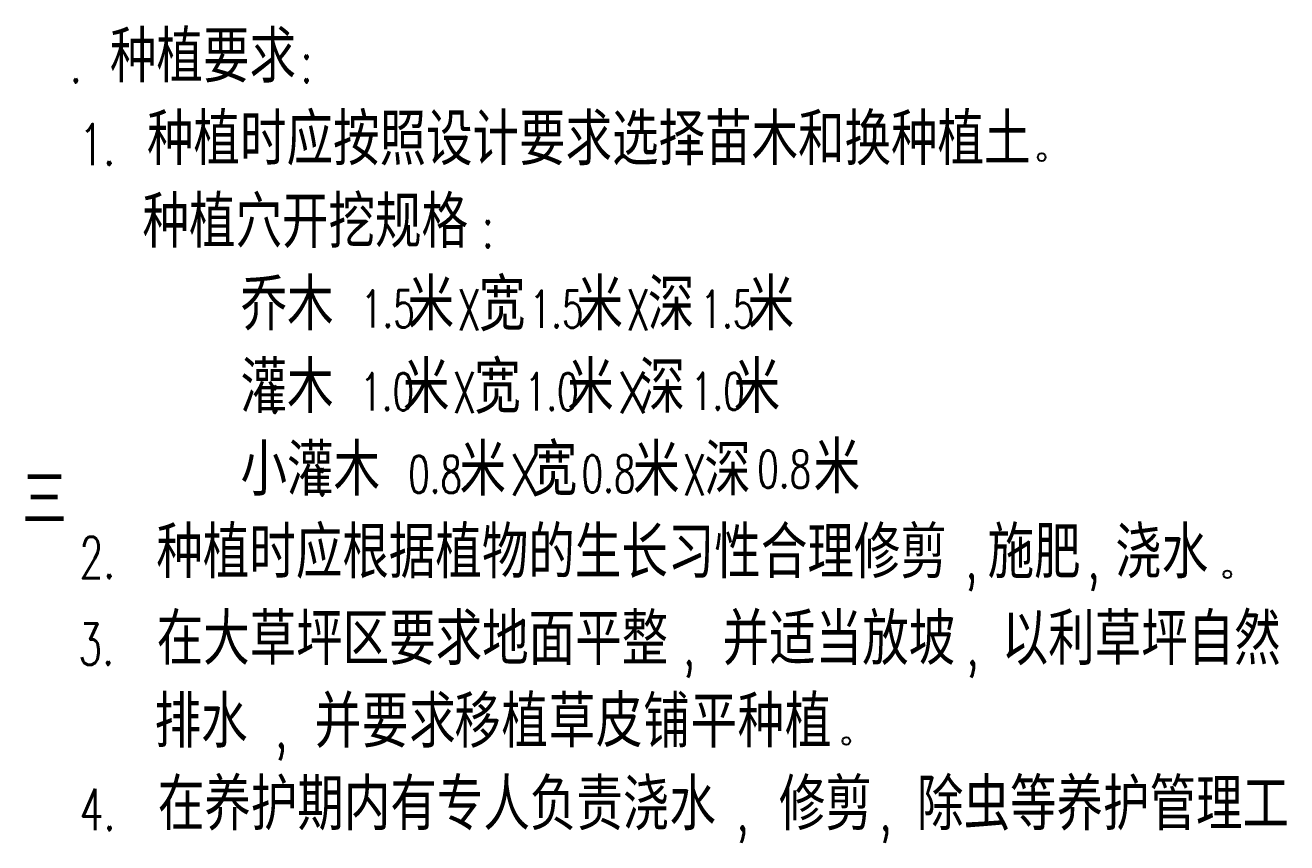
# Model space of a CAD drawing. Extents: x 1035948 to 1665131, y -158296 to 142149.
# Drawn here: x 1549065 to 1616563, y 3347 to 47115 of the extents above; entities that cross this region are included whole.
import ezdxf

# ---------------------------------------------------------------- set-up
doc = ezdxf.new("R2010")
doc.units = 0
doc.header["$LTSCALE"] = 200
doc.header["$MEASUREMENT"] = 0
doc.layers.add('PUB_TEXT', color=7, linetype='CONTINUOUS')
doc.styles.add('_FS64F', font='txt', dxfattribs={"width": 0.9, "bigfont": 'FS64F'})
doc.styles.add('_HZTXT', font='txt.shx', dxfattribs={"width": 0.8, "bigfont": 'hztxt.shx'})
doc.styles.add('_TXT', font='SIMPLEX.shx', dxfattribs={"width": 0.6})

msp = doc.modelspace()

# ---------------------------------------------------------------- linework, layer by layer
at = {"layer": 'PUB_TEXT'}
for centre in [(1603450.09693, 40049.94219), (1613379.95817, 17718.81216), (1592992.46562, 8797.97078)]:
    msp.add_circle(centre, 207.33285, dxfattribs=at)

# ---------------------------------------------------------------- texts
for s, height, style, width, p in [('种植要求', 2764.437984, '_HZTXT', 0.9, (1553600.67557, 44046.48767)), (':   ', 2211.550387, '_TXT', 0.675, (1563794.29874, 44046.48767)), ('. ', 2211.550387, '_TXT', 0.675, (1551446.3836, 44046.48767)), ('种植时应按照设计要求选择苗木和换种植土', 2764.437984, '_HZTXT', 0.9, (1555583.291, 39623.3869)), (' 1. ', 2211.550387, '_TXT', 0.675, (1550941.00485, 39623.3869)), ('    种植穴开挖规格', 2764.437984, '_HZTXT', 0.9, (1545698.11027, 35200.28612)), (':', 2211.55039, '_TXT', 0.675, (1573502.06729, 35200.28612)), ('    乔木', 2764.437984, '_HZTXT', 0.9, (1550941.00485, 30777.18535)), ('米', 2764.43798, '_HZTXT', 0.9, (1569526.5633, 30777.18535)), ('宽', 2764.43798, '_HZTXT', 0.9, (1573337.54839, 30777.18535)), ('米', 2764.43798, '_HZTXT', 0.9, (1578563.58018, 30777.18535)), ('深', 2764.43798, '_HZTXT', 0.9, (1582374.56528, 30777.18535)), ('米', 2764.43798, '_HZTXT', 0.9, (1587717.22179, 30777.18535)), ('1.5', 1990.395348, '_TXT', 0.675, (1567024.14314, 30934.01216)), ('X', 2211.55039, '_TXT', 0.675, (1572178.4541, 30777.18535)), ('1.5', 1990.395348, '_TXT', 0.675, (1576056.17712, 30921.29575)), ('X', 2211.55039, '_TXT', 0.675, (1581215.47098, 30777.18535)), ('1.5', 1990.395348, '_TXT', 0.675, (1585193.4498, 30921.29575)), ('    灌木', 2764.437984, '_HZTXT', 0.9, (1550941.00485, 26354.08457)), ('米', 2764.43798, '_HZTXT', 0.9, (1569277.76388, 26354.08457)), ('宽', 2764.43798, '_HZTXT', 0.9, (1573088.74898, 26354.08457)), ('米', 2764.43798, '_HZTXT', 0.9, (1578065.98134, 26354.08457)), ('深', 2764.43798, '_HZTXT', 0.9, (1581876.96644, 26354.08457)), ('米', 2764.43798, '_HZTXT', 0.9, (1586970.82353, 26354.08457)), ('1.0', 1990.395348, '_TXT', 0.675, (1566985.9939, 26497.64209)), ('X', 2211.55039, '_TXT', 0.675, (1571929.65468, 26354.08457)), ('1.0', 1990.395348, '_TXT', 0.675, (1575794.38484, 26497.64209)), ('X', 2211.55039, '_HZTXT', 0.9, (1580717.87215, 26354.08457)), ('1.0', 1990.395348, '_TXT', 0.675, (1584682.30522, 26522.79847)), (': ', 2211.550387, '_TXT', 0.675, (1562107.36464, 26354.08457)), ('    小灌木', 2764.437984, '_HZTXT', 0.9, (1550941.00485, 21930.9838)), ('米', 2764.43798, '_HZTXT', 0.9, (1572302.23181, 21930.9838)), ('宽', 2764.43798, '_HZTXT', 0.9, (1576113.21691, 21930.9838)), ('米', 2764.43798, '_HZTXT', 0.9, (1581588.04811, 21930.9838)), ('米 ', 2764.437984, '_HZTXT', 0.9, (1591244.81743, 22058.14795)), ('深', 2764.43798, '_HZTXT', 0.9, (1585399.03321, 21930.9838)), ('0.8', 1990.395348, '_TXT', 0.675, (1588231.99909, 22350.98511)), ('0.8', 1990.395348, '_TXT', 0.675, (1569551.54784, 22073.98843)), ('X', 2211.55039, '_HZTXT', 0.9, (1574954.12262, 21930.9838)), ('0.8', 1990.395348, '_TXT', 0.675, (1578832.93413, 22099.42126)), ('X', 2211.55039, '_TXT', 0.675, (1584239.93892, 21930.9838)), ('三', 2764.43798, '_FS64F', 0.9, (1548911.11753, 20336.2353)), (': ', 2211.550387, '_TXT', 0.675, (1564634.23373, 21930.9838)), ('种植时应根据植物的生长习性合理修剪', 2764.437984, '_HZTXT', 0.9, (1556080.88983, 17507.88302)), ('施肥', 2764.437984, '_HZTXT', 0.9, (1600553.99323, 17507.88302)), ('浇水', 2764.437984, '_HZTXT', 0.9, (1607386.16349, 17507.88302)), (' 2. ', 2211.550387, '_TXT', 0.675, (1550941.00485, 17507.88302)), (', ', 2211.550387, '_TXT', 0.675, (1599372.61066, 17507.88302)), (', ', 2211.550387, '_TXT', 0.675, (1605903.80273, 17507.88302)), ('在大草坪区要求地面平整', 2764.437984, '_HZTXT', 0.9, (1556096.39745, 12866.8553)), ('并适当放坡', 2764.437984, '_HZTXT', 0.9, (1586381.19568, 12866.8553)), ('以利草坪自然', 2764.437984, '_HZTXT', 0.9, (1601310.40479, 12866.8553)), (' 3. ', 2211.550387, '_TXT', 0.675, (1550878.76265, 12866.8553)), (', ', 2211.550387, '_TXT', 0.675, (1584265.77862, 12866.8553)), (', ', 2211.550387, '_TXT', 0.675, (1599428.23719, 12866.8553)), ('    排水', 2764.437984, '_HZTXT', 0.9, (1546342.93272, 8443.75453)), ('并', 2764.43798, '_HZTXT', 0.9, (1564554.66197, 8443.75453)), ('求', 2764.43798, '_HZTXT', 0.9, (1569608.40016, 8443.75453)), ('移', 2764.43798, '_HZTXT', 0.9, (1572022.86653, 8443.75453)), ('植', 2764.43798, '_HZTXT', 0.9, (1574549.73563, 8443.75453)), ('草', 2764.43798, '_HZTXT', 0.9, (1577076.60472, 8443.75453)), ('皮', 2764.43798, '_HZTXT', 0.9, (1579600.80056, 8474.26421)), ('铺', 2764.43798, '_HZTXT', 0.9, (1582130.34291, 8443.75453)), ('种', 2764.43798, '_HZTXT', 0.9, (1587184.0811, 8443.75453)), ('植', 2764.43798, '_HZTXT', 0.9, (1589710.9502, 8443.75453)), ('要', 2764.43798, '_HZTXT', 0.9, (1567081.53107, 8443.75453)), ('平', 2764.43798, '_HZTXT', 0.9, (1584657.21201, 8443.75453)), (', ', 2211.550387, '_TXT', 0.675, (1562439.24492, 8443.75453)), ('在养护期内有专人负责浇水', 2764.437984, '_HZTXT', 0.9, (1556162.48539, 4020.65375)), ('修剪', 2764.437984, '_HZTXT', 0.9, (1589393.21804, 4020.65375)), ('除虫等养护管理工', 2764.437984, '_HZTXT', 0.9, (1596780.69477, 4020.65375)), (' 4. ', 2211.550387, '_TXT', 0.675, (1550944.85058, 4020.65375)), (', ', 2211.550387, '_TXT', 0.675, (1587122.30134, 4020.65375)), (', ', 2211.550387, '_TXT', 0.675, (1594781.90244, 4020.65375))]:
    msp.add_text(s, height=height, dxfattribs=dict(at, style=style, width=width)).set_placement(p)

doc.saveas('drawing.dxf')
